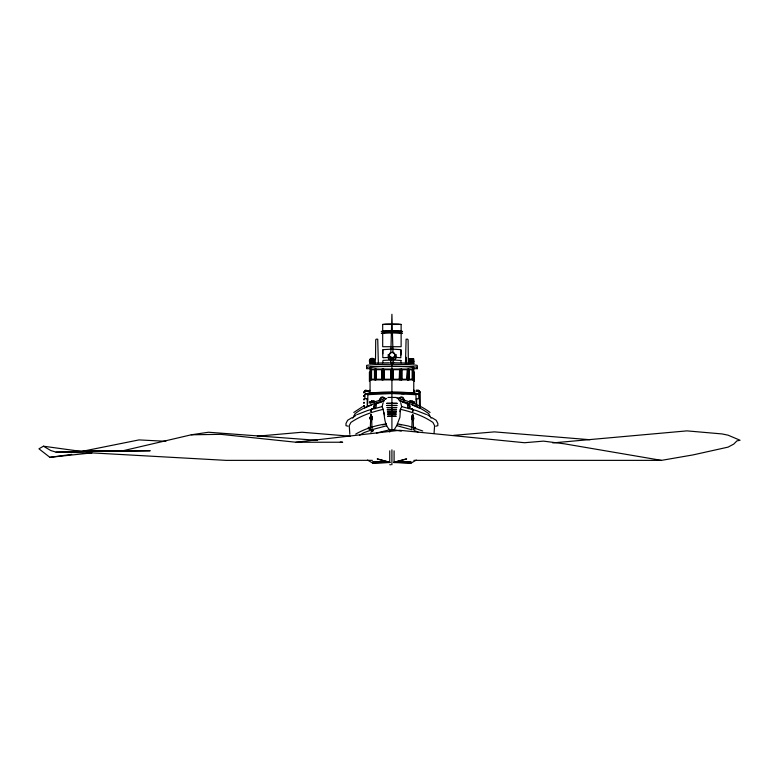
<?xml version="1.0" encoding="UTF-8"?>
<svg xmlns="http://www.w3.org/2000/svg" width="779" height="779" viewBox="0 0 779 779"><rect width="100%" height="100%" fill="white"/><g stroke="black" fill="none" stroke-linecap="round" stroke-linejoin="round"><path stroke-width="1.17" d="M375.166 358.856L375.166 363.627M408.654 363.627L408.654 358.856M413.308 363.589L413.766 363.384L409.949 363.121L409.949 361.135L410.952 361.115M412.383 363.141L413.668 363.218L412.919 359.08M413.766 363.627L413.766 358.856L409.949 358.603M413.795 368.681L417.242 368.681L417.242 365.419L416.483 365.254A24.451 1.315 0 0 0 394.661 364.338L389.169 364.338A24.451 1.315 0 0 0 367.337 365.254L366.588 365.419L366.588 368.681L370.035 368.681M401.029 350.17L400.815 355.058M406.326 359.557L406.336 358.963M406.093 357.366L406.102 359.518M375.517 359.168L375.721 339.985L376.101 339.196L377.727 339.196L378.37 363.959M405.46 363.959L406.102 339.196L407.719 339.196L408.108 339.985L408.362 363.959M390.698 362.206L390.766 357.366M390.844 352.527L391.915 314.268L392.986 352.527M372.644 430.027L372.235 431.508M370.259 429.395L370.609 420.027M411.789 429.395L412.13 420.027M416.103 399.13L419.024 398.478M434.069 433.212L434.575 425.665L432.949 422.461C423.182 415.743 411.877 411.935 400.396 409.296L401.701 406.599L400.659 402.626M412.763 411.137L412.607 409.588L412.597 411.137M400.815 357.172L401.127 350.17M371.145 414.486L371.924 417.447L371.086 415.674M371.34 414.467L371.096 416.171L370.95 414.467M399.948 411.643L400.396 409.296L399.919 417.32L396.725 425.616L394.086 429.872L389.743 429.872C382.976 423.494 385.469 414.009 382.119 406.599L383.161 402.626M363.501 392.83L365.312 390.143L368.535 390.785M370.989 415.869L370.298 418.8L370.424 417.174M412.88 414.467L411.916 418.829L411.955 417.174M415.022 429.054L415.665 427.983L415.246 427.291M379.1 400.435L380.892 397.329L382.684 396.852L385.78 398.644M379.753 400.435L380.142 398.975L382.684 397.504L385.216 398.975M370.638 418.82L371.992 418.82L371.953 417.232L371.904 418.654M413.532 418.8L413.483 417.232L413.532 418.8L411.828 418.8L413.425 418.654M371.135 415.937L370.278 417.447L371.301 415.674M412.685 414.486L411.74 417.301L412.899 415.684L413.542 417.447L412.617 415.674M413.834 390.347L413.834 390.961M364.241 406.229L363.705 405.956L364.163 406.414M353.52 416.969L354.981 413.766C363.598 407.164 373.823 403.259 384.271 400.61M372.07 431.556L370.736 432.199M352.692 418.216L353.617 416.541L356.295 414.866M371.865 417.174L371.359 415.947M412.471 415.947L412.49 414.467M385.498 399.257L386.666 398.42M372.966 430.631L372.625 431.177L373.17 430.602M363.715 392.188L365.312 390.591L368.535 391.233M364.533 392.08L365.653 390.97L367.902 391.418M364.533 392.528L365.653 391.409L367.23 391.409M368.584 427.291L368.155 427.983L368.798 429.054M413.892 429.492L414.749 427.291M412.685 409.627L411.487 408.702M372.343 408.702L371.047 409.783L372.469 408.848M407.037 404.262L407.544 403.941A3.048 1.295 78.2 0 1 408.508 404.652L409.296 406.989L408.712 408.702M398.215 398.468L401.146 396.852L402.938 397.329L404.729 400.435M398.605 398.975L401.146 397.504L402.607 397.903L404.077 400.435M364.796 394.193L365.03 394.008A27.538 1.48 0 0 1 388.312 392.733L395.508 392.733A27.538 1.48 0 0 1 418.79 394.008L419.024 394.193M416.171 403.824L415.967 394.68L391.915 393.531L367.873 394.68L367.649 403.824M371.447 418.732C370.6 417.359 370.6 420.972 371.447 419.599M372.235 408.547L370.94 409.54L370.892 411.156M372.011 419.005L372.011 417.057L371.68 418.761M371.963 429.881L370.785 430.027M353.773 412.461L362.508 406.716M415.918 391.418L418.177 390.97L419.297 392.08M352.001 417.632L347.619 420.29L345.993 423.484L345.993 425.665L348.038 426.191M371.437 359.041L370.064 359.177L370.901 359.08M370.901 361.222L370.064 361.31L370.58 361.261M371.437 363.141L370.064 363.267L373.881 363.121L372.878 363.072M81.269 451.411L43.439 446.211L38.95 448.821L49.866 457.322L91.912 452.881L226.095 460.37L372.381 460.34M359.44 435.266L363.871 432.696L369.791 430.544M393.775 462.56L411.205 463.028L416.317 460.068M355.75 434.069C365.088 428.654 375.712 425.383 386.394 423.864M371.223 409.588L371.223 411.137M364.591 408.021L371.69 404.924M414.136 391.097L414.136 390.23M414.136 391.876C414.584 389.792 414.584 392.83 414.136 391.74M384.67 324.444L399.15 324.444M369.684 390.23L369.684 391.097M357.327 414.545L367.474 410.562L382.119 406.599M382.693 333.227L382.693 346.713L401.127 346.713L401.127 333.227M400.815 349.654L391.915 349.109L383.015 349.654M382.693 362.848L383.015 360.356L391.915 360.034M400.815 357.756L394.301 357.23M400.815 360.58L401.127 362.848M372.859 429.443L386.676 425.762M376.461 433.046L389.743 429.774L389.743 432.053M371.641 402.733L384.826 398.77M374.757 403.726L378.915 402.48M379.957 402.168L384.105 400.922M375.02 404.038L381.262 402.168M370.064 363.384L370.833 363.248M71.717 454.391L49.866 457.322M81.542 451.46L139.003 439.911L165.82 441.294M367.854 394.68L368.496 394.515M383.424 409.296C371.953 411.935 360.638 415.743 350.881 422.461L349.255 425.665L349.829 434.293M394.086 462.288L411.01 461.558L394.086 462.337L406.628 458.909L394.086 462.239L411.205 463.028M435.782 426.191L437.837 425.665L437.837 423.484L436.201 420.29L431.819 417.632M43.439 446.211L50.898 450.593L56.098 452.151L85.417 451.022L120.579 451.304L191.274 434.799L208.49 432.238L317.287 440.349M411.526 402.237L412.773 401.954L411.351 401.876M366.588 367.357L367.337 367.191A24.451 1.315 0 0 1 389.169 366.266L394.661 366.266A24.451 1.315 0 0 1 416.483 367.191L417.242 367.357L417.242 368.681M382.635 424.915L384.485 424.506M416.249 390.143L418.518 390.143L420.115 391.749L420.329 407.534M416.249 390.591L418.518 390.591L420.115 392.188M416.59 391.409L418.177 391.409L419.297 392.528M392.548 369.08L392.548 379.889L392.548 369.08L400.172 369.042L399.997 379.889L400.172 369.042M393.181 369.704L393.181 379.256L393.181 369.704L399.588 369.674L399.403 379.256L399.588 369.674M413.883 460.36L661.439 460.37L693.086 454.897L728.102 447.117L733.75 444.088L736.905 440.904L740.05 440.242L728.102 435.188L722.036 433.932L686.932 430.875L552.749 442.91M370.901 360.823L370.064 360.92L371.437 360.784M370.522 363.589C365.76 357.629 377.513 355.613 373.881 363.501M191.274 434.799L220.72 434.331L295.981 442.238L399.608 430.29L524.52 442.725L543.489 441.128L564.775 443.874L661.439 460.37M257.255 436.182L301.979 432.238L350.336 436.23M453.359 435.383L494.461 431.878L589.956 439.726M372.469 401.876L371.057 401.954L372.294 402.237M370.862 402.655L369.441 402.733L370.687 403.006M410.299 401.915L410.786 401.876M411.429 401.769L414.379 401.867L412.227 402.149M411.429 402.626L413.133 402.568M413.133 403.006L414.379 402.733L412.958 402.655M370.522 361.213L371.437 361.183M401.175 369.08L401.175 379.889L401.175 369.08L407.914 369.051L407.505 379.889L407.914 369.051M407.446 369.684L407.027 379.256L407.446 369.684L401.769 369.704L401.769 379.256L407.446 379.227M375.848 363.111L389.383 362.78M371.135 359.031L372.148 359.022M371.135 360.774L372.148 360.765M371.135 361.164L372.148 361.154M371.135 363.121L372.148 363.111M367.503 460.068L372.625 463.028L389.743 462.337L377.202 458.909L389.743 462.288L372.82 461.558L389.743 462.337M372.625 463.028L389.743 462.522L389.743 450.856M408.4 369.08L408.956 369.061L408.956 379.87L408.4 379.889L408.4 369.08L413.045 369.061L413.045 379.87L412.49 379.889L412.49 369.08L413.045 369.061M408.819 369.704L412.821 369.694L412.821 379.237L412.266 379.256L412.266 369.704L412.821 369.694M408.819 379.256L412.821 379.237M371.934 358.992L372.966 359.002M371.934 360.735L373.881 360.745L372.878 360.716M371.934 361.135L372.966 361.144M371.934 363.092L372.966 363.092M120.579 451.304L150.201 450.739L85.417 451.022M391.915 357.21L383.015 357.756M372.878 358.973L373.881 358.973M372.878 361.115L373.881 361.115M382.693 350.17L382.84 357.172M413.328 359.177L412.383 359.041M412.383 361.183L413.766 361.31L413.24 360.872M390.532 362.381L393.697 362.381M390.532 363.17L393.697 363.17M370.775 369.061L375.429 369.08L375.429 379.889L370.775 379.87L370.775 369.061L371.34 369.08M375.906 369.051L382.645 369.08L382.645 379.889L375.906 379.86L375.906 369.051L375.906 379.86M383.648 369.042L391.282 369.08L391.282 379.889L383.648 379.86L383.648 369.042L383.648 379.86M370.999 369.694L375.011 369.704L375.011 379.256L370.999 379.237L370.999 369.694L371.564 369.704L371.564 379.256L370.999 379.237M384.242 369.674L390.649 369.704L390.649 379.256L384.242 379.227L384.242 369.674L384.242 379.227M393.181 379.256L399.588 379.227M392.548 379.889L400.172 379.86M401.175 379.889L407.914 379.86M408.4 379.889L413.045 379.87M387.942 397.446L395.888 397.446L398.39 398.147M397.163 398.42L397.826 398.42M371.602 401.711L369.441 401.983L371.602 402.149M372.294 401.798L374.456 402.071M411.526 401.798L409.374 401.954L409.822 402.178M370.687 402.568L371.602 402.568M353.617 416.541L354.864 416.541M370.96 420.027L370.132 419.16L370.629 418.157L372.021 418.45L372.021 419.871L371.34 420.027M412.49 420.027L411.653 419.16L412.159 418.157L413.552 418.45L413.552 419.871L412.86 420.027M371.067 430.271L372.216 430.271M295.981 442.238L342.672 442.238L340.257 442.063M389.743 464.732L390.844 464.732M410.952 358.973L409.949 358.973L409.949 360.745L410.952 360.716M409.949 363.072L410.952 363.072M394.437 362.78L407.982 363.111M401.204 393.638L404.077 393.716M410.854 359.002L411.887 358.992M394.301 360.044L401.127 360.473M410.854 360.745L411.887 360.735M410.854 361.144L411.887 361.135M410.854 363.092L411.887 363.092M56.098 452.151L91.912 452.881L87.18 452.229M375.429 369.08L374.865 369.061L374.865 379.87L375.429 379.889M375.011 369.704L374.446 369.694L374.446 379.237L375.011 379.256M370.775 379.87L371.34 379.889M411.682 359.022L412.695 359.031M411.682 360.765L412.695 360.774M411.682 361.154L412.695 361.164M411.682 363.111L412.695 363.121M382.645 369.08L382.645 379.889M412.383 360.784L413.308 360.813M373.034 401.876L373.521 401.915M367.717 399.13L364.796 398.478M397.426 423.864L408.284 425.996L422.744 431.021M415.334 394.515L414.331 394.349M394.086 429.774L401.273 431.215M412.919 360.823L413.668 360.862M412.919 361.222L413.766 361.31M391.282 369.08L391.282 379.889M390.649 369.704L390.649 379.256M399.335 424.506L401.185 424.915M397.144 425.762L412.013 429.813M374.115 405.099L374.602 405.333M401.701 406.599L416.356 410.562L426.502 414.545M376.559 404.028L376.286 403.941A3.048 1.295 -78.2 0 0 375.312 404.652L374.533 406.989L375.118 408.702M399.004 398.77C410.017 401.623 420.962 405.431 430.057 412.461M399.549 400.61C410.007 403.259 420.222 407.164 428.839 413.766L429.823 415.898M399.724 400.922L409.072 403.726M402.568 402.168L405.684 403.103M414.038 430.544L417.982 431.975M412.14 404.924L419.238 408.021M427.535 414.866L430.212 416.541L431.128 418.216M411.594 408.547L412.889 409.54L412.928 411.156M411.351 408.848L412.841 409.637L412.432 411.156M369.08 427.291L369.928 429.492M398.381 399.384L398.556 399.939M384.096 412.821L384.544 415.168M413.221 420.027L413.561 429.395M371.69 420.027L372.041 429.395M393.054 357.366L393.152 363.413M382.791 350.17L382.82 353.676M405.878 359.265L405.888 362.858M419.462 392.918L419.462 406.385M419.005 398.799L418.781 394.33A27.518 1.48 0 0 0 395.508 393.054L388.322 393.054A27.518 1.48 0 0 0 365.049 394.33L364.815 398.799M416.609 398.614L416.609 406.054M414.418 372.05L414.418 381.428M409.949 358.476L409.949 363.501M409.374 369.694L409.374 379.237M406.21 362.995L406.18 357.425L406.122 359.421M401.769 369.08L401.769 379.889M401.127 324.444L401.127 331.484A9.212 0.497 0 0 0 391.915 330.987A9.212 0.497 0 0 0 382.693 331.484L382.693 324.444M396.034 354.484L395.927 358.233A2.171 2.171 0 0 1 394.534 359.625L389.695 359.625A2.171 2.171 0 0 1 388.302 358.233L388.195 354.484M395.586 354.484L395.586 357.561A1.724 1.724 0 0 1 393.862 359.294L390.367 359.294A1.724 1.724 0 0 1 388.643 357.561L388.643 354.484M394.086 450.856L394.086 462.551M391.915 362.78L391.915 397.154M391.915 397.446L391.915 429.872M391.915 449.824L391.915 464.732M382.061 369.08L382.061 379.889M371.388 411.156L371.223 409.452L371.057 411.137M370.502 359.177L370.502 363.267M369.412 372.05L369.412 381.428M367.221 398.614L367.221 406.054M392.11 352.264A2.902 2.902 0 0 1 394.622 356.607A2.902 2.902 0 0 1 389.597 356.607M389.218 355.166A2.902 2.902 0 0 1 390.659 352.653M412.266 393.015A20.965 1.13 0 0 0 391.915 392.353A20.965 1.13 0 0 0 371.564 393.015M413.162 393.142A20.965 1.13 0 0 1 413.766 393.278L413.766 367.376A20.965 1.13 0 0 0 391.915 366.451A20.965 1.13 0 0 0 370.064 367.376L370.064 393.21A20.965 1.13 0 0 1 370.668 393.142M416.161 393.551A24.685 1.324 0 0 0 391.915 392.226A24.685 1.324 0 0 0 367.659 393.551M383.93 333.47A9.212 0.497 0 0 1 391.915 332.73A9.212 0.497 0 0 1 399.89 333.47M391.915 332.652A10.672 0.575 0 0 1 401.156 333.509M382.674 333.509A10.672 0.575 0 0 1 390.99 332.652M391.915 330.909A10.672 0.575 0 0 1 402.217 331.63M381.243 331.484A10.672 0.575 0 0 1 390.99 330.909M383.015 324.57A9.212 0.497 0 0 1 391.915 323.947A9.212 0.497 0 0 1 400.815 324.57M373.657 406.989C373.998 411.497 378.078 405.246 375.41 403.941A3.048 1.295 -78.2 0 0 374.446 404.652L373.657 406.989M407.66 405.148C406.852 410.173 412.383 408.605 409.374 404.652A3.048 1.295 78.2 0 0 408.41 403.941L407.66 405.148M394.739 355.166L394.739 355.166M370.658 415.84L371.651 415.918L370.687 415.801M412.188 415.84L413.191 415.918L412.188 415.84M412.471 419.16C413.045 421.614 413.045 416.716 412.471 419.16M370.152 417.154L370.444 419.005L370.152 417.154M411.692 417.154L411.974 419.005L411.692 417.154M413.26 417.154L413.542 419.005L413.26 417.154M413.396 417.262L412.666 415.82L413.396 417.262M363.627 396.365L364.26 396.414L363.627 396.365M364.26 395.946L363.627 395.995L364.26 395.946M363.627 399.627L364.26 399.666L363.627 399.627M364.26 399.208L363.627 399.247L364.26 399.208M363.627 402.879L364.26 402.928L363.627 402.879M364.26 402.461L363.627 402.509L364.26 402.461M364.26 405.723L363.608 405.723L364.26 405.723M371.505 400.99C370.171 401.935 378.837 400.864 371.505 400.99M409.822 400.99C408.488 401.935 417.154 400.864 409.822 400.99M396.024 416.2L387.796 416.2L396.024 416.2M396.199 414.058L387.621 414.058L396.199 414.058M396.375 411.916L387.445 411.916L396.375 411.916M396.55 409.773L387.27 409.773L396.55 409.773M396.725 407.621L387.095 407.621L396.725 407.621M396.901 405.479L386.92 405.479L396.901 405.479M397.076 403.337L386.744 403.337L397.076 403.337M382.061 369.704L376.384 369.684L376.384 379.227L382.061 379.256L382.061 369.704M389.821 356.48A2.649 2.649 0 0 0 394.408 356.48A2.649 2.649 0 0 0 392.11 352.517A2.649 2.649 0 0 0 389.821 356.48"/></g></svg>
